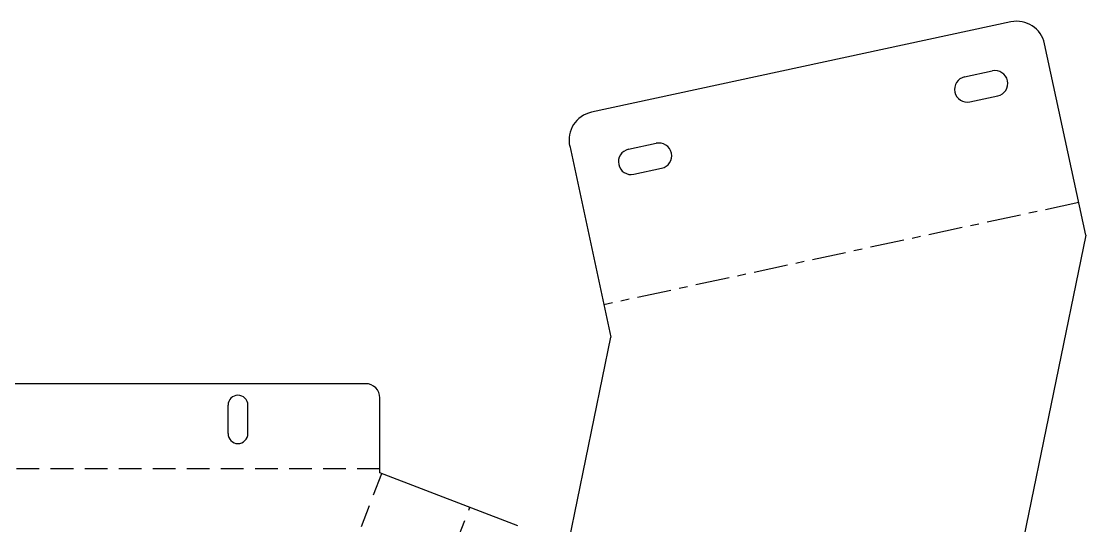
# Model space of a CAD drawing. Extents: x 5 to 1801, y 5 to 2754.
# Drawn here: x 1097.3 to 1472.3, y 2576.9 to 2754.5 of the extents above; entities that cross this region are included whole.
import ezdxf

# ---------------------------------------------------------------- set-up
doc = ezdxf.new("R2010")
doc.units = 0
doc.linetypes.add('CENTER', pattern=[21, 12, -3, 3, -3])
doc.linetypes.add('DASHED', pattern=[12, 8, -4])
for name, color, linetype in [('SMARTNEST_SHEET_10_CENTER', 4, 'CENTER'), ('SMARTNEST_SHEET_10_GEOMETRY', 7, 'CONTINUOUS'), ('SMARTNEST_SHEET_11_CENTER', 4, 'CENTER'), ('SMARTNEST_SHEET_11_GEOMETRY', 7, 'CONTINUOUS'), ('SMARTNEST_SHEET_12_CENTER', 4, 'CENTER'), ('SMARTNEST_SHEET_12_GEOMETRY', 7, 'CONTINUOUS'), ('SMARTNEST_SHEET_13_CENTER', 4, 'CENTER'), ('SMARTNEST_SHEET_13_GEOMETRY', 7, 'CONTINUOUS'), ('SMARTNEST_SHEET_14_CENTER', 4, 'CENTER'), ('SMARTNEST_SHEET_14_GEOMETRY', 7, 'CONTINUOUS'), ('SMARTNEST_SHEET_15_CENTER', 4, 'CENTER'), ('SMARTNEST_SHEET_15_GEOMETRY', 7, 'CONTINUOUS'), ('SMARTNEST_SHEET_16_CENTER', 4, 'CENTER'), ('SMARTNEST_SHEET_16_GEOMETRY', 7, 'CONTINUOUS'), ('SMARTNEST_SHEET_17_CENTER', 4, 'CENTER'), ('SMARTNEST_SHEET_17_GEOMETRY', 7, 'CONTINUOUS'), ('SMARTNEST_SHEET_18_CENTER', 4, 'CENTER'), ('SMARTNEST_SHEET_18_GEOMETRY', 7, 'CONTINUOUS'), ('SMARTNEST_SHEET_19_CENTER', 4, 'CENTER'), ('SMARTNEST_SHEET_19_GEOMETRY', 7, 'CONTINUOUS'), ('SMARTNEST_SHEET_1_BEND', 3, 'DASHED'), ('SMARTNEST_SHEET_1_GEOMETRY', 7, 'CONTINUOUS'), ('SMARTNEST_SHEET_20_CENTER', 4, 'CENTER'), ('SMARTNEST_SHEET_20_GEOMETRY', 7, 'CONTINUOUS'), ('SMARTNEST_SHEET_21_CENTER', 4, 'CENTER'), ('SMARTNEST_SHEET_21_GEOMETRY', 7, 'CONTINUOUS'), ('SMARTNEST_SHEET_22_CENTER', 4, 'CENTER'), ('SMARTNEST_SHEET_22_GEOMETRY', 7, 'CONTINUOUS'), ('SMARTNEST_SHEET_23_CENTER', 4, 'CENTER'), ('SMARTNEST_SHEET_23_GEOMETRY', 7, 'CONTINUOUS'), ('SMARTNEST_SHEET_24_CENTER', 4, 'CENTER'), ('SMARTNEST_SHEET_24_GEOMETRY', 7, 'CONTINUOUS'), ('SMARTNEST_SHEET_25_CENTER', 4, 'CENTER'), ('SMARTNEST_SHEET_25_GEOMETRY', 7, 'CONTINUOUS'), ('SMARTNEST_SHEET_2_BEND', 3, 'DASHED'), ('SMARTNEST_SHEET_2_GEOMETRY', 7, 'CONTINUOUS'), ('SMARTNEST_SHEET_3_BEND', 3, 'DASHED'), ('SMARTNEST_SHEET_3_GEOMETRY', 7, 'CONTINUOUS'), ('SMARTNEST_SHEET_4_BEND', 3, 'DASHED'), ('SMARTNEST_SHEET_4_GEOMETRY', 7, 'CONTINUOUS'), ('SMARTNEST_SHEET_5_BEND', 3, 'DASHED'), ('SMARTNEST_SHEET_5_GEOMETRY', 7, 'CONTINUOUS'), ('SMARTNEST_SHEET_6_BEND', 3, 'DASHED'), ('SMARTNEST_SHEET_6_GEOMETRY', 7, 'CONTINUOUS'), ('SMARTNEST_SHEET_7_BEND', 3, 'DASHED'), ('SMARTNEST_SHEET_7_GEOMETRY', 7, 'CONTINUOUS'), ('SMARTNEST_SHEET_8_BEND', 3, 'DASHED'), ('SMARTNEST_SHEET_8_GEOMETRY', 7, 'CONTINUOUS')]:
    doc.layers.add(name, color=color, linetype=linetype)

msp = doc.modelspace()

# ---------------------------------------------------------------- linework, layer by layer
at = {"layer": 'SMARTNEST_SHEET_10_CENTER', "color": 7, "linetype": 'CENTER'}
msp.add_line((1469.81, 2690.68), (1302.51, 2654.66), dxfattribs=at)
at = {"layer": 'SMARTNEST_SHEET_10_GEOMETRY', "color": 7, "linetype": 'CONTINUOUS'}
for p, q in [((1445.88, 2754.27), (1298.14, 2722.46)), ((1472.27, 2679.23), (1457.77, 2746.6)), ((1429.59, 2734.91), (1439.37, 2737.01)), ((1431.49, 2726.11), (1441.27, 2728.21)), ((1311.18, 2709.41), (1320.95, 2711.52)), ((1290.47, 2710.58), (1304.97, 2643.22)), ((1313.07, 2700.61), (1322.85, 2702.72)), ((1472.27, 2679.23), (1418.87, 2418.41)), ((1290.31, 2571.62), (1304.97, 2643.22))]:
    msp.add_line(p, q, dxfattribs=at)
for centre, radius, start, end in [((1447.99, 2744.49), 10, 12.15, 102.15), ((1430.54, 2730.51), 4.5, 102.15, 282.15), ((1440.32, 2732.61), 4.5, 282.15, 102.15), ((1300.24, 2712.68), 10, 102.15, 192.15), ((1321.9, 2707.12), 4.5, 282.15, 102.15), ((1312.13, 2705.01), 4.5, 102.15, 282.15)]:
    msp.add_arc(centre, radius, start, end, dxfattribs=at)
at = {"layer": 'SMARTNEST_SHEET_11_CENTER', "color": 7, "linetype": 'CENTER'}
msp.add_line((1469.81, 2690.68), (1302.51, 2654.66), dxfattribs=at)
at = {"layer": 'SMARTNEST_SHEET_11_GEOMETRY', "color": 7, "linetype": 'CONTINUOUS'}
for p, q in [((1445.88, 2754.27), (1298.14, 2722.46)), ((1472.27, 2679.23), (1457.77, 2746.6)), ((1429.59, 2734.91), (1439.37, 2737.01)), ((1431.49, 2726.11), (1441.27, 2728.21)), ((1311.18, 2709.41), (1320.95, 2711.52)), ((1290.47, 2710.58), (1304.97, 2643.22)), ((1313.07, 2700.61), (1322.85, 2702.72)), ((1472.27, 2679.23), (1418.87, 2418.41)), ((1290.31, 2571.62), (1304.97, 2643.22))]:
    msp.add_line(p, q, dxfattribs=at)
for centre, radius, start, end in [((1447.99, 2744.49), 10, 12.15, 102.15), ((1430.54, 2730.51), 4.5, 102.15, 282.15), ((1440.32, 2732.61), 4.5, 282.15, 102.15), ((1300.24, 2712.68), 10, 102.15, 192.15), ((1321.9, 2707.12), 4.5, 282.15, 102.15), ((1312.13, 2705.01), 4.5, 102.15, 282.15)]:
    msp.add_arc(centre, radius, start, end, dxfattribs=at)
at = {"layer": 'SMARTNEST_SHEET_12_CENTER', "color": 7, "linetype": 'CENTER'}
msp.add_line((1469.81, 2690.68), (1302.51, 2654.66), dxfattribs=at)
at = {"layer": 'SMARTNEST_SHEET_12_GEOMETRY', "color": 7, "linetype": 'CONTINUOUS'}
for p, q in [((1445.88, 2754.27), (1298.14, 2722.46)), ((1472.27, 2679.23), (1457.77, 2746.6)), ((1429.59, 2734.91), (1439.37, 2737.01)), ((1431.49, 2726.11), (1441.27, 2728.21)), ((1311.18, 2709.41), (1320.95, 2711.52)), ((1290.47, 2710.58), (1304.97, 2643.22)), ((1313.07, 2700.61), (1322.85, 2702.72)), ((1472.27, 2679.23), (1418.87, 2418.41)), ((1290.31, 2571.62), (1304.97, 2643.22))]:
    msp.add_line(p, q, dxfattribs=at)
for centre, radius, start, end in [((1447.99, 2744.49), 10, 12.15, 102.15), ((1430.54, 2730.51), 4.5, 102.15, 282.15), ((1440.32, 2732.61), 4.5, 282.15, 102.15), ((1300.24, 2712.68), 10, 102.15, 192.15), ((1321.9, 2707.12), 4.5, 282.15, 102.15), ((1312.13, 2705.01), 4.5, 102.15, 282.15)]:
    msp.add_arc(centre, radius, start, end, dxfattribs=at)
at = {"layer": 'SMARTNEST_SHEET_13_CENTER', "color": 7, "linetype": 'CENTER'}
msp.add_line((1469.81, 2690.68), (1302.51, 2654.66), dxfattribs=at)
at = {"layer": 'SMARTNEST_SHEET_13_GEOMETRY', "color": 7, "linetype": 'CONTINUOUS'}
for p, q in [((1445.88, 2754.27), (1298.14, 2722.46)), ((1472.27, 2679.23), (1457.77, 2746.6)), ((1429.59, 2734.91), (1439.37, 2737.01)), ((1431.49, 2726.11), (1441.27, 2728.21)), ((1311.18, 2709.41), (1320.95, 2711.52)), ((1290.47, 2710.58), (1304.97, 2643.22)), ((1313.07, 2700.61), (1322.85, 2702.72)), ((1472.27, 2679.23), (1418.87, 2418.41)), ((1290.31, 2571.62), (1304.97, 2643.22))]:
    msp.add_line(p, q, dxfattribs=at)
for centre, radius, start, end in [((1447.99, 2744.49), 10, 12.15, 102.15), ((1430.54, 2730.51), 4.5, 102.15, 282.15), ((1440.32, 2732.61), 4.5, 282.15, 102.15), ((1300.24, 2712.68), 10, 102.15, 192.15), ((1321.9, 2707.12), 4.5, 282.15, 102.15), ((1312.13, 2705.01), 4.5, 102.15, 282.15)]:
    msp.add_arc(centre, radius, start, end, dxfattribs=at)
at = {"layer": 'SMARTNEST_SHEET_14_CENTER', "color": 7, "linetype": 'CENTER'}
msp.add_line((1469.81, 2690.68), (1302.51, 2654.66), dxfattribs=at)
at = {"layer": 'SMARTNEST_SHEET_14_GEOMETRY', "color": 7, "linetype": 'CONTINUOUS'}
for p, q in [((1445.88, 2754.27), (1298.14, 2722.46)), ((1472.27, 2679.23), (1457.77, 2746.6)), ((1429.59, 2734.91), (1439.37, 2737.01)), ((1431.49, 2726.11), (1441.27, 2728.21)), ((1311.18, 2709.41), (1320.95, 2711.52)), ((1290.47, 2710.58), (1304.97, 2643.22)), ((1313.07, 2700.61), (1322.85, 2702.72)), ((1472.27, 2679.23), (1418.87, 2418.41)), ((1290.31, 2571.62), (1304.97, 2643.22))]:
    msp.add_line(p, q, dxfattribs=at)
for centre, radius, start, end in [((1447.99, 2744.49), 10, 12.15, 102.15), ((1430.54, 2730.51), 4.5, 102.15, 282.15), ((1440.32, 2732.61), 4.5, 282.15, 102.15), ((1300.24, 2712.68), 10, 102.15, 192.15), ((1321.9, 2707.12), 4.5, 282.15, 102.15), ((1312.13, 2705.01), 4.5, 102.15, 282.15)]:
    msp.add_arc(centre, radius, start, end, dxfattribs=at)
at = {"layer": 'SMARTNEST_SHEET_15_CENTER', "color": 7, "linetype": 'CENTER'}
msp.add_line((1469.81, 2690.68), (1302.51, 2654.66), dxfattribs=at)
at = {"layer": 'SMARTNEST_SHEET_15_GEOMETRY', "color": 7, "linetype": 'CONTINUOUS'}
for p, q in [((1445.88, 2754.27), (1298.14, 2722.46)), ((1472.27, 2679.23), (1457.77, 2746.6)), ((1429.59, 2734.91), (1439.37, 2737.01)), ((1431.49, 2726.11), (1441.27, 2728.21)), ((1311.18, 2709.41), (1320.95, 2711.52)), ((1290.47, 2710.58), (1304.97, 2643.22)), ((1313.07, 2700.61), (1322.85, 2702.72)), ((1472.27, 2679.23), (1418.87, 2418.41)), ((1290.31, 2571.62), (1304.97, 2643.22))]:
    msp.add_line(p, q, dxfattribs=at)
for centre, radius, start, end in [((1447.99, 2744.49), 10, 12.15, 102.15), ((1430.54, 2730.51), 4.5, 102.15, 282.15), ((1440.32, 2732.61), 4.5, 282.15, 102.15), ((1300.24, 2712.68), 10, 102.15, 192.15), ((1321.9, 2707.12), 4.5, 282.15, 102.15), ((1312.13, 2705.01), 4.5, 102.15, 282.15)]:
    msp.add_arc(centre, radius, start, end, dxfattribs=at)
at = {"layer": 'SMARTNEST_SHEET_16_CENTER', "color": 7, "linetype": 'CENTER'}
msp.add_line((1469.81, 2690.68), (1302.51, 2654.66), dxfattribs=at)
at = {"layer": 'SMARTNEST_SHEET_16_GEOMETRY', "color": 7, "linetype": 'CONTINUOUS'}
for p, q in [((1445.88, 2754.27), (1298.14, 2722.46)), ((1472.27, 2679.23), (1457.77, 2746.6)), ((1429.59, 2734.91), (1439.37, 2737.01)), ((1431.49, 2726.11), (1441.27, 2728.21)), ((1311.18, 2709.41), (1320.95, 2711.52)), ((1290.47, 2710.58), (1304.97, 2643.22)), ((1313.07, 2700.61), (1322.85, 2702.72)), ((1472.27, 2679.23), (1418.87, 2418.41)), ((1290.31, 2571.62), (1304.97, 2643.22))]:
    msp.add_line(p, q, dxfattribs=at)
for centre, radius, start, end in [((1447.99, 2744.49), 10, 12.15, 102.15), ((1430.54, 2730.51), 4.5, 102.15, 282.15), ((1440.32, 2732.61), 4.5, 282.15, 102.15), ((1300.24, 2712.68), 10, 102.15, 192.15), ((1321.9, 2707.12), 4.5, 282.15, 102.15), ((1312.13, 2705.01), 4.5, 102.15, 282.15)]:
    msp.add_arc(centre, radius, start, end, dxfattribs=at)
at = {"layer": 'SMARTNEST_SHEET_17_CENTER', "color": 7, "linetype": 'CENTER'}
msp.add_line((1469.81, 2690.68), (1302.51, 2654.66), dxfattribs=at)
at = {"layer": 'SMARTNEST_SHEET_17_GEOMETRY', "color": 7, "linetype": 'CONTINUOUS'}
for p, q in [((1445.88, 2754.27), (1298.14, 2722.46)), ((1472.27, 2679.23), (1457.77, 2746.6)), ((1429.59, 2734.91), (1439.37, 2737.01)), ((1431.49, 2726.11), (1441.27, 2728.21)), ((1311.18, 2709.41), (1320.95, 2711.52)), ((1290.47, 2710.58), (1304.97, 2643.22)), ((1313.07, 2700.61), (1322.85, 2702.72)), ((1472.27, 2679.23), (1418.87, 2418.41)), ((1290.31, 2571.62), (1304.97, 2643.22))]:
    msp.add_line(p, q, dxfattribs=at)
for centre, radius, start, end in [((1447.99, 2744.49), 10, 12.15, 102.15), ((1430.54, 2730.51), 4.5, 102.15, 282.15), ((1440.32, 2732.61), 4.5, 282.15, 102.15), ((1300.24, 2712.68), 10, 102.15, 192.15), ((1321.9, 2707.12), 4.5, 282.15, 102.15), ((1312.13, 2705.01), 4.5, 102.15, 282.15)]:
    msp.add_arc(centre, radius, start, end, dxfattribs=at)
at = {"layer": 'SMARTNEST_SHEET_18_CENTER', "color": 7, "linetype": 'CENTER'}
msp.add_line((1469.81, 2690.68), (1302.51, 2654.66), dxfattribs=at)
at = {"layer": 'SMARTNEST_SHEET_18_GEOMETRY', "color": 7, "linetype": 'CONTINUOUS'}
for p, q in [((1445.88, 2754.27), (1298.14, 2722.46)), ((1472.27, 2679.23), (1457.77, 2746.6)), ((1429.59, 2734.91), (1439.37, 2737.01)), ((1431.49, 2726.11), (1441.27, 2728.21)), ((1311.18, 2709.41), (1320.95, 2711.52)), ((1290.47, 2710.58), (1304.97, 2643.22)), ((1313.07, 2700.61), (1322.85, 2702.72)), ((1472.27, 2679.23), (1418.87, 2418.41)), ((1290.31, 2571.62), (1304.97, 2643.22))]:
    msp.add_line(p, q, dxfattribs=at)
for centre, radius, start, end in [((1447.99, 2744.49), 10, 12.15, 102.15), ((1430.54, 2730.51), 4.5, 102.15, 282.15), ((1440.32, 2732.61), 4.5, 282.15, 102.15), ((1300.24, 2712.68), 10, 102.15, 192.15), ((1321.9, 2707.12), 4.5, 282.15, 102.15), ((1312.13, 2705.01), 4.5, 102.15, 282.15)]:
    msp.add_arc(centre, radius, start, end, dxfattribs=at)
at = {"layer": 'SMARTNEST_SHEET_19_CENTER', "color": 7, "linetype": 'CENTER'}
msp.add_line((1469.81, 2690.68), (1302.51, 2654.66), dxfattribs=at)
at = {"layer": 'SMARTNEST_SHEET_19_GEOMETRY', "color": 7, "linetype": 'CONTINUOUS'}
for p, q in [((1445.88, 2754.27), (1298.14, 2722.46)), ((1472.27, 2679.23), (1457.77, 2746.6)), ((1429.59, 2734.91), (1439.37, 2737.01)), ((1431.49, 2726.11), (1441.27, 2728.21)), ((1311.18, 2709.41), (1320.95, 2711.52)), ((1290.47, 2710.58), (1304.97, 2643.22)), ((1313.07, 2700.61), (1322.85, 2702.72)), ((1472.27, 2679.23), (1418.87, 2418.41)), ((1290.31, 2571.62), (1304.97, 2643.22))]:
    msp.add_line(p, q, dxfattribs=at)
for centre, radius, start, end in [((1447.99, 2744.49), 10, 12.15, 102.15), ((1430.54, 2730.51), 4.5, 102.15, 282.15), ((1440.32, 2732.61), 4.5, 282.15, 102.15), ((1300.24, 2712.68), 10, 102.15, 192.15), ((1321.9, 2707.12), 4.5, 282.15, 102.15), ((1312.13, 2705.01), 4.5, 102.15, 282.15)]:
    msp.add_arc(centre, radius, start, end, dxfattribs=at)
at = {"layer": 'SMARTNEST_SHEET_1_BEND', "color": 7, "linetype": 'DASHED'}
for p, q in [((1223.61, 2596.92), (163.64, 2596.92)), ((1105.27, 2285.27), (1224.27, 2595.27)), ((1138.82, 2279.89), (1255.3, 2583.35))]:
    msp.add_line(p, q, dxfattribs=at)
at = {"layer": 'SMARTNEST_SHEET_1_GEOMETRY', "color": 7, "linetype": 'CONTINUOUS'}
for p, q in [((1218.61, 2626.87), (183.81, 2626.87)), ((1223.61, 2595.52), (1223.61, 2621.87)), ((1170.11, 2609.29), (1170.11, 2619.29)), ((1177.11, 2609.29), (1177.11, 2619.29)), ((1272.24, 2576.86), (1223.61, 2595.52))]:
    msp.add_line(p, q, dxfattribs=at)
for centre, radius, start, end in [((1218.61, 2621.87), 5, 0, 90), ((1173.61, 2619.29), 3.5, 0, 180), ((1173.61, 2609.29), 3.5, 180, 0)]:
    msp.add_arc(centre, radius, start, end, dxfattribs=at)
at = {"layer": 'SMARTNEST_SHEET_20_CENTER', "color": 7, "linetype": 'CENTER'}
msp.add_line((1469.81, 2690.68), (1302.51, 2654.66), dxfattribs=at)
at = {"layer": 'SMARTNEST_SHEET_20_GEOMETRY', "color": 7, "linetype": 'CONTINUOUS'}
for p, q in [((1445.88, 2754.27), (1298.14, 2722.46)), ((1472.27, 2679.23), (1457.77, 2746.6)), ((1429.59, 2734.91), (1439.37, 2737.01)), ((1431.49, 2726.11), (1441.27, 2728.21)), ((1311.18, 2709.41), (1320.95, 2711.52)), ((1290.47, 2710.58), (1304.97, 2643.22)), ((1313.07, 2700.61), (1322.85, 2702.72)), ((1472.27, 2679.23), (1418.87, 2418.41)), ((1290.31, 2571.62), (1304.97, 2643.22))]:
    msp.add_line(p, q, dxfattribs=at)
for centre, radius, start, end in [((1447.99, 2744.49), 10, 12.15, 102.15), ((1430.54, 2730.51), 4.5, 102.15, 282.15), ((1440.32, 2732.61), 4.5, 282.15, 102.15), ((1300.24, 2712.68), 10, 102.15, 192.15), ((1321.9, 2707.12), 4.5, 282.15, 102.15), ((1312.13, 2705.01), 4.5, 102.15, 282.15)]:
    msp.add_arc(centre, radius, start, end, dxfattribs=at)
at = {"layer": 'SMARTNEST_SHEET_21_CENTER', "color": 7, "linetype": 'CENTER'}
msp.add_line((1469.81, 2690.68), (1302.51, 2654.66), dxfattribs=at)
at = {"layer": 'SMARTNEST_SHEET_21_GEOMETRY', "color": 7, "linetype": 'CONTINUOUS'}
for p, q in [((1445.88, 2754.27), (1298.14, 2722.46)), ((1472.27, 2679.23), (1457.77, 2746.6)), ((1429.59, 2734.91), (1439.37, 2737.01)), ((1431.49, 2726.11), (1441.27, 2728.21)), ((1311.18, 2709.41), (1320.95, 2711.52)), ((1290.47, 2710.58), (1304.97, 2643.22)), ((1313.07, 2700.61), (1322.85, 2702.72)), ((1472.27, 2679.23), (1418.87, 2418.41)), ((1290.31, 2571.62), (1304.97, 2643.22))]:
    msp.add_line(p, q, dxfattribs=at)
for centre, radius, start, end in [((1447.99, 2744.49), 10, 12.15, 102.15), ((1430.54, 2730.51), 4.5, 102.15, 282.15), ((1440.32, 2732.61), 4.5, 282.15, 102.15), ((1300.24, 2712.68), 10, 102.15, 192.15), ((1321.9, 2707.12), 4.5, 282.15, 102.15), ((1312.13, 2705.01), 4.5, 102.15, 282.15)]:
    msp.add_arc(centre, radius, start, end, dxfattribs=at)
at = {"layer": 'SMARTNEST_SHEET_22_CENTER', "color": 7, "linetype": 'CENTER'}
msp.add_line((1469.81, 2690.68), (1302.51, 2654.66), dxfattribs=at)
at = {"layer": 'SMARTNEST_SHEET_22_GEOMETRY', "color": 7, "linetype": 'CONTINUOUS'}
for p, q in [((1445.88, 2754.27), (1298.14, 2722.46)), ((1472.27, 2679.23), (1457.77, 2746.6)), ((1429.59, 2734.91), (1439.37, 2737.01)), ((1431.49, 2726.11), (1441.27, 2728.21)), ((1311.18, 2709.41), (1320.95, 2711.52)), ((1290.47, 2710.58), (1304.97, 2643.22)), ((1313.07, 2700.61), (1322.85, 2702.72)), ((1472.27, 2679.23), (1418.87, 2418.41)), ((1290.31, 2571.62), (1304.97, 2643.22))]:
    msp.add_line(p, q, dxfattribs=at)
for centre, radius, start, end in [((1447.99, 2744.49), 10, 12.15, 102.15), ((1430.54, 2730.51), 4.5, 102.15, 282.15), ((1440.32, 2732.61), 4.5, 282.15, 102.15), ((1300.24, 2712.68), 10, 102.15, 192.15), ((1321.9, 2707.12), 4.5, 282.15, 102.15), ((1312.13, 2705.01), 4.5, 102.15, 282.15)]:
    msp.add_arc(centre, radius, start, end, dxfattribs=at)
at = {"layer": 'SMARTNEST_SHEET_23_CENTER', "color": 7, "linetype": 'CENTER'}
msp.add_line((1469.81, 2690.68), (1302.51, 2654.66), dxfattribs=at)
at = {"layer": 'SMARTNEST_SHEET_23_GEOMETRY', "color": 7, "linetype": 'CONTINUOUS'}
for p, q in [((1445.88, 2754.27), (1298.14, 2722.46)), ((1472.27, 2679.23), (1457.77, 2746.6)), ((1429.59, 2734.91), (1439.37, 2737.01)), ((1431.49, 2726.11), (1441.27, 2728.21)), ((1311.18, 2709.41), (1320.95, 2711.52)), ((1290.47, 2710.58), (1304.97, 2643.22)), ((1313.07, 2700.61), (1322.85, 2702.72)), ((1472.27, 2679.23), (1418.87, 2418.41)), ((1290.31, 2571.62), (1304.97, 2643.22))]:
    msp.add_line(p, q, dxfattribs=at)
for centre, radius, start, end in [((1447.99, 2744.49), 10, 12.15, 102.15), ((1430.54, 2730.51), 4.5, 102.15, 282.15), ((1440.32, 2732.61), 4.5, 282.15, 102.15), ((1300.24, 2712.68), 10, 102.15, 192.15), ((1321.9, 2707.12), 4.5, 282.15, 102.15), ((1312.13, 2705.01), 4.5, 102.15, 282.15)]:
    msp.add_arc(centre, radius, start, end, dxfattribs=at)
at = {"layer": 'SMARTNEST_SHEET_24_CENTER', "color": 7, "linetype": 'CENTER'}
msp.add_line((1469.81, 2690.68), (1302.51, 2654.66), dxfattribs=at)
at = {"layer": 'SMARTNEST_SHEET_24_GEOMETRY', "color": 7, "linetype": 'CONTINUOUS'}
for p, q in [((1445.88, 2754.27), (1298.14, 2722.46)), ((1472.27, 2679.23), (1457.77, 2746.6)), ((1429.59, 2734.91), (1439.37, 2737.01)), ((1431.49, 2726.11), (1441.27, 2728.21)), ((1311.18, 2709.41), (1320.95, 2711.52)), ((1290.47, 2710.58), (1304.97, 2643.22)), ((1313.07, 2700.61), (1322.85, 2702.72)), ((1472.27, 2679.23), (1418.87, 2418.41)), ((1290.31, 2571.62), (1304.97, 2643.22))]:
    msp.add_line(p, q, dxfattribs=at)
for centre, radius, start, end in [((1447.99, 2744.49), 10, 12.15, 102.15), ((1430.54, 2730.51), 4.5, 102.15, 282.15), ((1440.32, 2732.61), 4.5, 282.15, 102.15), ((1300.24, 2712.68), 10, 102.15, 192.15), ((1321.9, 2707.12), 4.5, 282.15, 102.15), ((1312.13, 2705.01), 4.5, 102.15, 282.15)]:
    msp.add_arc(centre, radius, start, end, dxfattribs=at)
at = {"layer": 'SMARTNEST_SHEET_25_CENTER', "color": 7, "linetype": 'CENTER'}
msp.add_line((1469.81, 2690.68), (1302.51, 2654.66), dxfattribs=at)
at = {"layer": 'SMARTNEST_SHEET_25_GEOMETRY', "color": 7, "linetype": 'CONTINUOUS'}
for p, q in [((1445.88, 2754.27), (1298.14, 2722.46)), ((1472.27, 2679.23), (1457.77, 2746.6)), ((1429.59, 2734.91), (1439.37, 2737.01)), ((1431.49, 2726.11), (1441.27, 2728.21)), ((1311.18, 2709.41), (1320.95, 2711.52)), ((1290.47, 2710.58), (1304.97, 2643.22)), ((1313.07, 2700.61), (1322.85, 2702.72)), ((1472.27, 2679.23), (1418.87, 2418.41)), ((1290.31, 2571.62), (1304.97, 2643.22))]:
    msp.add_line(p, q, dxfattribs=at)
for centre, radius, start, end in [((1447.99, 2744.49), 10, 12.15, 102.15), ((1430.54, 2730.51), 4.5, 102.15, 282.15), ((1440.32, 2732.61), 4.5, 282.15, 102.15), ((1300.24, 2712.68), 10, 102.15, 192.15), ((1321.9, 2707.12), 4.5, 282.15, 102.15), ((1312.13, 2705.01), 4.5, 102.15, 282.15)]:
    msp.add_arc(centre, radius, start, end, dxfattribs=at)
at = {"layer": 'SMARTNEST_SHEET_2_BEND', "color": 7, "linetype": 'DASHED'}
for p, q in [((1223.61, 2596.92), (163.64, 2596.92)), ((1105.27, 2285.27), (1224.27, 2595.27)), ((1138.82, 2279.89), (1255.3, 2583.35))]:
    msp.add_line(p, q, dxfattribs=at)
at = {"layer": 'SMARTNEST_SHEET_2_GEOMETRY', "color": 7, "linetype": 'CONTINUOUS'}
for p, q in [((1218.61, 2626.87), (183.81, 2626.87)), ((1223.61, 2595.52), (1223.61, 2621.87)), ((1170.11, 2609.29), (1170.11, 2619.29)), ((1177.11, 2609.29), (1177.11, 2619.29)), ((1272.24, 2576.86), (1223.61, 2595.52))]:
    msp.add_line(p, q, dxfattribs=at)
for centre, radius, start, end in [((1218.61, 2621.87), 5, 0, 90), ((1173.61, 2619.29), 3.5, 0, 180), ((1173.61, 2609.29), 3.5, 180, 0)]:
    msp.add_arc(centre, radius, start, end, dxfattribs=at)
at = {"layer": 'SMARTNEST_SHEET_3_BEND', "color": 7, "linetype": 'DASHED'}
for p, q in [((1223.61, 2596.92), (163.64, 2596.92)), ((1105.27, 2285.27), (1224.27, 2595.27)), ((1138.82, 2279.89), (1255.3, 2583.35))]:
    msp.add_line(p, q, dxfattribs=at)
at = {"layer": 'SMARTNEST_SHEET_3_GEOMETRY', "color": 7, "linetype": 'CONTINUOUS'}
for p, q in [((1218.61, 2626.87), (183.81, 2626.87)), ((1223.61, 2595.52), (1223.61, 2621.87)), ((1170.11, 2609.29), (1170.11, 2619.29)), ((1177.11, 2609.29), (1177.11, 2619.29)), ((1272.24, 2576.86), (1223.61, 2595.52))]:
    msp.add_line(p, q, dxfattribs=at)
for centre, radius, start, end in [((1218.61, 2621.87), 5, 0, 90), ((1173.61, 2619.29), 3.5, 0, 180), ((1173.61, 2609.29), 3.5, 180, 0)]:
    msp.add_arc(centre, radius, start, end, dxfattribs=at)
at = {"layer": 'SMARTNEST_SHEET_4_BEND', "color": 7, "linetype": 'DASHED'}
for p, q in [((1223.61, 2596.92), (163.64, 2596.92)), ((1105.27, 2285.27), (1224.27, 2595.27)), ((1138.82, 2279.89), (1255.3, 2583.35))]:
    msp.add_line(p, q, dxfattribs=at)
at = {"layer": 'SMARTNEST_SHEET_4_GEOMETRY', "color": 7, "linetype": 'CONTINUOUS'}
for p, q in [((1218.61, 2626.87), (183.81, 2626.87)), ((1223.61, 2595.52), (1223.61, 2621.87)), ((1170.11, 2609.29), (1170.11, 2619.29)), ((1177.11, 2609.29), (1177.11, 2619.29)), ((1272.24, 2576.86), (1223.61, 2595.52))]:
    msp.add_line(p, q, dxfattribs=at)
for centre, radius, start, end in [((1218.61, 2621.87), 5, 0, 90), ((1173.61, 2619.29), 3.5, 0, 180), ((1173.61, 2609.29), 3.5, 180, 0)]:
    msp.add_arc(centre, radius, start, end, dxfattribs=at)
at = {"layer": 'SMARTNEST_SHEET_5_BEND', "color": 7, "linetype": 'DASHED'}
for p, q in [((1223.61, 2596.92), (163.64, 2596.92)), ((1105.27, 2285.27), (1224.27, 2595.27)), ((1138.82, 2279.89), (1255.3, 2583.35))]:
    msp.add_line(p, q, dxfattribs=at)
at = {"layer": 'SMARTNEST_SHEET_5_GEOMETRY', "color": 7, "linetype": 'CONTINUOUS'}
for p, q in [((1218.61, 2626.87), (183.81, 2626.87)), ((1223.61, 2595.52), (1223.61, 2621.87)), ((1170.11, 2609.29), (1170.11, 2619.29)), ((1177.11, 2609.29), (1177.11, 2619.29)), ((1272.24, 2576.86), (1223.61, 2595.52))]:
    msp.add_line(p, q, dxfattribs=at)
for centre, radius, start, end in [((1218.61, 2621.87), 5, 0, 90), ((1173.61, 2619.29), 3.5, 0, 180), ((1173.61, 2609.29), 3.5, 180, 0)]:
    msp.add_arc(centre, radius, start, end, dxfattribs=at)
at = {"layer": 'SMARTNEST_SHEET_6_BEND', "color": 7, "linetype": 'DASHED'}
for p, q in [((1223.61, 2596.92), (163.64, 2596.92)), ((1105.27, 2285.27), (1224.27, 2595.27)), ((1138.82, 2279.89), (1255.3, 2583.35))]:
    msp.add_line(p, q, dxfattribs=at)
at = {"layer": 'SMARTNEST_SHEET_6_GEOMETRY', "color": 7, "linetype": 'CONTINUOUS'}
for p, q in [((1218.61, 2626.87), (183.81, 2626.87)), ((1223.61, 2595.52), (1223.61, 2621.87)), ((1170.11, 2609.29), (1170.11, 2619.29)), ((1177.11, 2609.29), (1177.11, 2619.29)), ((1272.24, 2576.86), (1223.61, 2595.52))]:
    msp.add_line(p, q, dxfattribs=at)
for centre, radius, start, end in [((1218.61, 2621.87), 5, 0, 90), ((1173.61, 2619.29), 3.5, 0, 180), ((1173.61, 2609.29), 3.5, 180, 0)]:
    msp.add_arc(centre, radius, start, end, dxfattribs=at)
at = {"layer": 'SMARTNEST_SHEET_7_BEND', "color": 7, "linetype": 'DASHED'}
for p, q in [((1223.61, 2596.92), (163.64, 2596.92)), ((1105.27, 2285.27), (1224.27, 2595.27)), ((1138.82, 2279.89), (1255.3, 2583.35))]:
    msp.add_line(p, q, dxfattribs=at)
at = {"layer": 'SMARTNEST_SHEET_7_GEOMETRY', "color": 7, "linetype": 'CONTINUOUS'}
for p, q in [((1218.61, 2626.87), (183.81, 2626.87)), ((1223.61, 2595.52), (1223.61, 2621.87)), ((1170.11, 2609.29), (1170.11, 2619.29)), ((1177.11, 2609.29), (1177.11, 2619.29)), ((1272.24, 2576.86), (1223.61, 2595.52))]:
    msp.add_line(p, q, dxfattribs=at)
for centre, radius, start, end in [((1218.61, 2621.87), 5, 0, 90), ((1173.61, 2619.29), 3.5, 0, 180), ((1173.61, 2609.29), 3.5, 180, 0)]:
    msp.add_arc(centre, radius, start, end, dxfattribs=at)
at = {"layer": 'SMARTNEST_SHEET_8_BEND', "color": 7, "linetype": 'DASHED'}
for p, q in [((1223.61, 2596.92), (163.64, 2596.92)), ((1105.27, 2285.27), (1224.27, 2595.27)), ((1138.82, 2279.89), (1255.3, 2583.35))]:
    msp.add_line(p, q, dxfattribs=at)
at = {"layer": 'SMARTNEST_SHEET_8_GEOMETRY', "color": 7, "linetype": 'CONTINUOUS'}
for p, q in [((1218.61, 2626.87), (183.81, 2626.87)), ((1223.61, 2595.52), (1223.61, 2621.87)), ((1170.11, 2609.29), (1170.11, 2619.29)), ((1177.11, 2609.29), (1177.11, 2619.29)), ((1272.24, 2576.86), (1223.61, 2595.52))]:
    msp.add_line(p, q, dxfattribs=at)
for centre, radius, start, end in [((1218.61, 2621.87), 5, 0, 90), ((1173.61, 2619.29), 3.5, 0, 180), ((1173.61, 2609.29), 3.5, 180, 0)]:
    msp.add_arc(centre, radius, start, end, dxfattribs=at)

doc.saveas('drawing.dxf')
